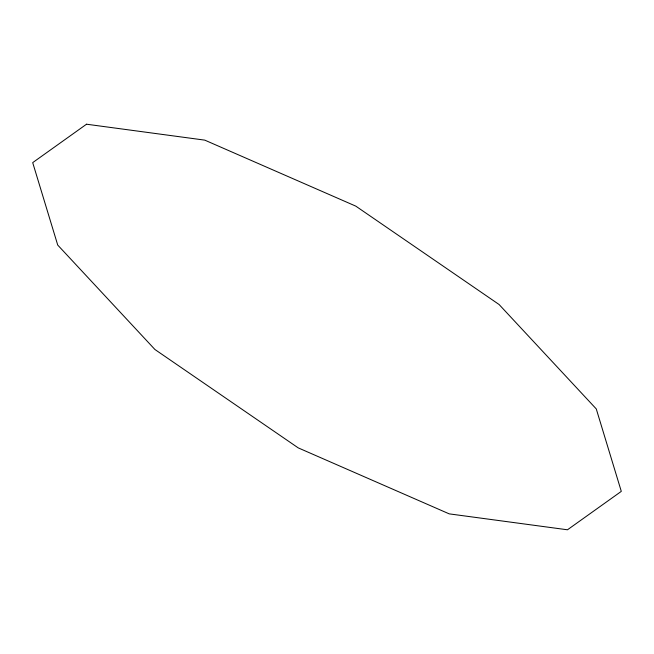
<?xml version="1.0" encoding="UTF-8"?>
<svg xmlns="http://www.w3.org/2000/svg" width="654" height="654" viewBox="0 0 654 654"><rect width="100%" height="100%" fill="white"/><g stroke="black" fill="none" stroke-linecap="round" stroke-linejoin="round"><path stroke-width="0.98" d="M86.524 124.211L32.7 162.625L57.732 245.078L154.916 349.489L298.208 447.867L449.216 513.864L567.476 529.789L621.3 491.375L596.268 408.922L499.084 304.511L355.792 206.133L204.784 140.136L86.524 124.211"/></g></svg>
